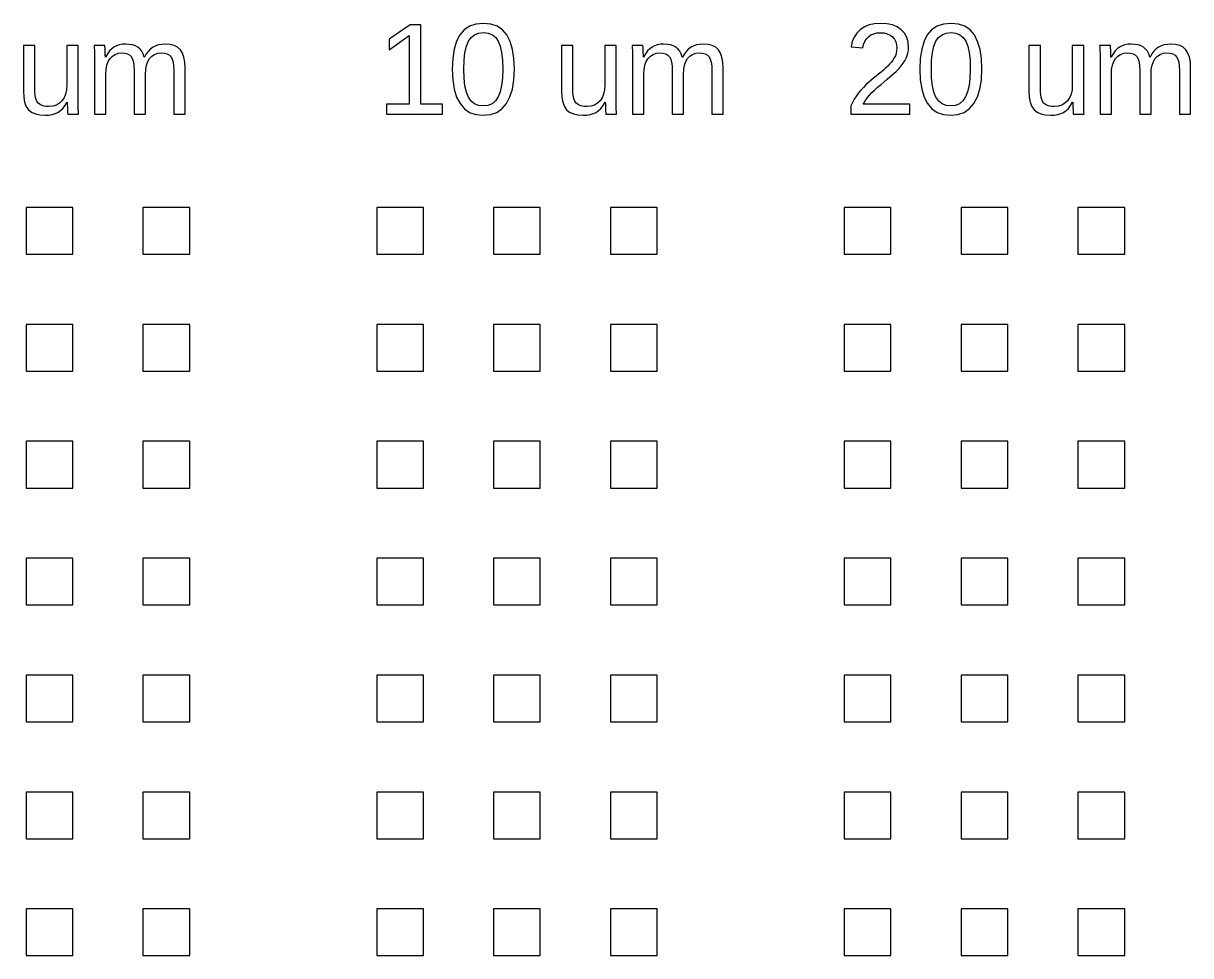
# Model space of a CAD drawing. Header units: metres. Extents: x -21500 to 21500, y -23900 to 23900.
# Drawn here: x 10888 to 15882, y 18100 to 22088 of the extents above; entities that cross this region are included whole.
import ezdxf

# ---------------------------------------------------------------- set-up
doc = ezdxf.new("R2010")
doc.units = ezdxf.units.M

msp = doc.modelspace()

# ---------------------------------------------------------------- linework, layer by layer
for p, q in [((12543.8, 22082.2), (12453.4, 22020.1)), ((12588.8, 22082.2), (12543.8, 22082.2)), ((12588.8, 21741.5), (12588.8, 22082.2)), ((12797.1, 22075.7), (12774, 22060.3)), ((12824.8, 22084.9), (12797.1, 22075.7)), ((12857.2, 22087.9), (12824.8, 22084.9)), ((12888.7, 22084.8), (12857.2, 22087.9)), ((12915.9, 22075.5), (12888.7, 22084.8)), ((12938.6, 22060), (12915.9, 22075.5)), ((14487, 22072.7), (14469, 22060.8)), ((14507.3, 22081.1), (14487, 22072.7)), ((14530.1, 22086.2), (14507.3, 22081.1)), ((14555.2, 22087.9), (14530.1, 22086.2)), ((14582.4, 22086.2), (14555.2, 22087.9)), ((14606.3, 22081.1), (14582.4, 22086.2)), ((14626.8, 22072.6), (14606.3, 22081.1)), ((14644, 22060.7), (14626.8, 22072.6)), ((14797.1, 22075.7), (14774, 22060.3)), ((14824.8, 22084.9), (14797.1, 22075.7)), ((14857.2, 22087.9), (14824.8, 22084.9)), ((14888.7, 22084.8), (14857.2, 22087.9)), ((14915.9, 22075.5), (14888.7, 22084.8)), ((14938.6, 22060), (14915.9, 22075.5)), ((12453.4, 21974), (12539.7, 22035.6)), ((12539.7, 22035.6), (12539.7, 21741.5)), ((12755.6, 22038.8), (12741.5, 22011.2)), ((12774, 22060.3), (12755.6, 22038.8)), ((12792.5, 22011.7), (12803.9, 22027.7)), ((12803.9, 22027.7), (12818.5, 22039.2)), ((12818.5, 22039.2), (12836.2, 22046)), ((12836.2, 22046), (12857.2, 22048.3)), ((12857.2, 22048.3), (12877.6, 22046)), ((12877.6, 22046), (12894.9, 22039)), ((12894.9, 22039), (12909.1, 22027.4)), ((12909.1, 22027.4), (12920.2, 22011.2)), ((12956.9, 22038.3), (12938.6, 22060)), ((12970.9, 22010.5), (12956.9, 22038.3)), ((14442.6, 22029), (14434.6, 22009.6)), ((14454, 22046.1), (14442.6, 22029)), ((14469, 22060.8), (14454, 22046.1)), ((14494.7, 22021.5), (14503.8, 22030.8)), ((14503.8, 22030.8), (14514.6, 22038.2)), ((14514.6, 22038.2), (14526.7, 22043.5)), ((14526.7, 22043.5), (14540.3, 22046.7)), ((14540.3, 22046.7), (14555.2, 22047.8)), ((14555.2, 22047.8), (14570.7, 22046.7)), ((14570.7, 22046.7), (14584.4, 22043.4)), ((14584.4, 22043.4), (14596.3, 22038)), ((14596.3, 22038), (14606.4, 22030.4)), ((14606.4, 22030.4), (14614.5, 22020.9)), ((14657.6, 22045.6), (14644, 22060.7)), ((14667.3, 22027.7), (14657.6, 22045.6)), ((14673.1, 22006.9), (14667.3, 22027.7)), ((14755.6, 22038.8), (14741.5, 22011.2)), ((14774, 22060.3), (14755.6, 22038.8)), ((14792.5, 22011.7), (14803.9, 22027.7)), ((14803.9, 22027.7), (14818.5, 22039.2)), ((14818.5, 22039.2), (14836.2, 22046)), ((14836.2, 22046), (14857.2, 22048.3)), ((14857.2, 22048.3), (14877.6, 22046)), ((14877.6, 22046), (14894.9, 22039)), ((14894.9, 22039), (14909.1, 22027.4)), ((14909.1, 22027.4), (14920.2, 22011.2)), ((14956.9, 22038.3), (14938.6, 22060)), ((14970.9, 22010.5), (14956.9, 22038.3)), ((10937.6, 21993.5), (10888.5, 21993.5)), ((10888.5, 21993.5), (10888.5, 21797.9)), ((10937.6, 21807.4), (10937.6, 21993.5)), ((11122.9, 21993.5), (11074.1, 21993.5)), ((11074.1, 21993.5), (11074.1, 21823.4)), ((11122.9, 21762.7), (11122.9, 21993.5)), ((11237.2, 21993.5), (11191.1, 21993.5)), ((11191.1, 21993.5), (11191.8, 21985.3)), ((11191.8, 21985.3), (11192.3, 21972.2)), ((11192.3, 21972.2), (11192.6, 21954)), ((11237.3, 21992.6), (11237.2, 21993.5)), ((11237.5, 21991), (11237.3, 21992.6)), ((11237.6, 21988.9), (11237.5, 21991)), ((11237.8, 21986.2), (11237.6, 21988.9)), ((11237.9, 21983.1), (11237.8, 21986.2)), ((11238.1, 21979.8), (11237.9, 21983.1)), ((11238.2, 21976.3), (11238.1, 21979.8)), ((11238.4, 21972.5), (11238.2, 21976.3)), ((11238.6, 21967.8), (11238.4, 21972.5)), ((11266.4, 21979.5), (11257.1, 21969.8)), ((11276.3, 21986.7), (11266.4, 21979.5)), ((11287, 21992.1), (11276.3, 21986.7)), ((11298.9, 21995.9), (11287, 21992.1)), ((11311.8, 21998.2), (11298.9, 21995.9)), ((11325.9, 21999), (11311.8, 21998.2)), ((11341.7, 21998.1), (11325.9, 21999)), ((11355.8, 21995.6), (11341.7, 21998.1)), ((11368.1, 21991.5), (11355.8, 21995.6)), ((11378.7, 21985.7), (11368.1, 21991.5)), ((11387.6, 21978), (11378.7, 21985.7)), ((11395.1, 21968.4), (11387.6, 21978)), ((11432.9, 21978.4), (11423.3, 21968.8)), ((11443.2, 21985.9), (11432.9, 21978.4)), ((11454.6, 21991.6), (11443.2, 21985.9)), ((11467.1, 21995.7), (11454.6, 21991.6)), ((11480.7, 21998.1), (11467.1, 21995.7)), ((11495.5, 21999), (11480.7, 21998.1)), ((11516.2, 21997.4), (11495.5, 21999)), ((11533.9, 21992.9), (11516.2, 21997.4)), ((11548.5, 21985.4), (11533.9, 21992.9)), ((11560.2, 21974.8), (11548.5, 21985.4)), ((11569, 21960.8), (11560.2, 21974.8)), ((12453.4, 22020.1), (12453.4, 21974)), ((12731.5, 21977.4), (12725.4, 21937.4)), ((12741.5, 22011.2), (12731.5, 21977.4)), ((12777.7, 21963.3), (12783.9, 21990.4)), ((12783.9, 21990.4), (12792.5, 22011.7)), ((12920.2, 22011.2), (12928.6, 21989.7)), ((12928.6, 21989.7), (12934.6, 21962.6)), ((12981, 21976.7), (12970.9, 22010.5)), ((12987, 21937), (12981, 21976.7)), ((13239.4, 21993.5), (13190.3, 21993.5)), ((13190.3, 21993.5), (13190.3, 21797.9)), ((13239.4, 21807.4), (13239.4, 21993.5)), ((13424.7, 21993.5), (13375.8, 21993.5)), ((13375.8, 21993.5), (13375.8, 21823.4)), ((13424.7, 21762.7), (13424.7, 21993.5)), ((13538.9, 21993.5), (13492.8, 21993.5)), ((13492.8, 21993.5), (13493.5, 21985.3)), ((13493.5, 21985.3), (13494, 21972.2)), ((13494, 21972.2), (13494.4, 21954)), ((13539.1, 21992.6), (13538.9, 21993.5)), ((13539.2, 21991), (13539.1, 21992.6)), ((13539.3, 21988.9), (13539.2, 21991)), ((13539.5, 21986.2), (13539.3, 21988.9)), ((13539.6, 21983.1), (13539.5, 21986.2)), ((13539.8, 21979.8), (13539.6, 21983.1)), ((13540, 21976.3), (13539.8, 21979.8)), ((13540.2, 21972.5), (13540, 21976.3)), ((13540.4, 21967.8), (13540.2, 21972.5)), ((13568.1, 21979.5), (13558.8, 21969.8)), ((13578, 21986.7), (13568.1, 21979.5)), ((13588.7, 21992.1), (13578, 21986.7)), ((13600.6, 21995.9), (13588.7, 21992.1)), ((13613.6, 21998.2), (13600.6, 21995.9)), ((13627.7, 21999), (13613.6, 21998.2)), ((13643.5, 21998.1), (13627.7, 21999)), ((13657.5, 21995.6), (13643.5, 21998.1)), ((13669.8, 21991.5), (13657.5, 21995.6)), ((13680.4, 21985.7), (13669.8, 21991.5)), ((13689.4, 21978), (13680.4, 21985.7)), ((13696.9, 21968.4), (13689.4, 21978)), ((13734.6, 21978.4), (13725, 21968.8)), ((13745, 21985.9), (13734.6, 21978.4)), ((13756.3, 21991.6), (13745, 21985.9)), ((13768.8, 21995.7), (13756.3, 21991.6)), ((13782.4, 21998.1), (13768.8, 21995.7)), ((13797.2, 21999), (13782.4, 21998.1)), ((13817.9, 21997.4), (13797.2, 21999)), ((13835.6, 21992.9), (13817.9, 21997.4)), ((13850.3, 21985.4), (13835.6, 21992.9)), ((13861.9, 21974.8), (13850.3, 21985.4)), ((13870.7, 21960.8), (13861.9, 21974.8)), ((14434.6, 22009.6), (14430.1, 21987.8)), ((14430.1, 21987.8), (14480, 21983.2)), ((14480, 21983.2), (14482.8, 21997.7)), ((14482.8, 21997.7), (14487.7, 22010.4)), ((14487.7, 22010.4), (14494.7, 22021.5)), ((14614.5, 22020.9), (14620.3, 22009.5)), ((14620.3, 22009.5), (14623.7, 21996.4)), ((14623.7, 21996.4), (14624.9, 21981.6)), ((14624.9, 21981.6), (14624.2, 21970.2)), ((14672.5, 21961), (14674.4, 21972.1)), ((14675.1, 21983.2), (14673.1, 22006.9)), ((14674.4, 21972.1), (14675.1, 21983.2)), ((14731.5, 21977.4), (14725.4, 21937.4)), ((14741.5, 22011.2), (14731.5, 21977.4)), ((14777.7, 21963.3), (14783.9, 21990.4)), ((14783.9, 21990.4), (14792.5, 22011.7)), ((14920.2, 22011.2), (14928.6, 21989.7)), ((14928.6, 21989.7), (14934.6, 21962.6)), ((14981, 21976.7), (14970.9, 22010.5)), ((14987, 21937), (14981, 21976.7)), ((15239.4, 21993.5), (15190.3, 21993.5)), ((15190.3, 21993.5), (15190.3, 21797.9)), ((15239.4, 21807.4), (15239.4, 21993.5)), ((15424.7, 21993.5), (15375.8, 21993.5)), ((15375.8, 21993.5), (15375.8, 21823.4)), ((15424.7, 21762.7), (15424.7, 21993.5)), ((15538.9, 21993.5), (15492.8, 21993.5)), ((15492.8, 21993.5), (15493.5, 21985.3)), ((15493.5, 21985.3), (15494, 21972.2)), ((15494, 21972.2), (15494.4, 21954)), ((15539.1, 21992.6), (15538.9, 21993.5)), ((15539.2, 21991), (15539.1, 21992.6)), ((15539.3, 21988.9), (15539.2, 21991)), ((15539.5, 21986.2), (15539.3, 21988.9)), ((15539.6, 21983.1), (15539.5, 21986.2)), ((15539.8, 21979.8), (15539.6, 21983.1)), ((15540, 21976.3), (15539.8, 21979.8)), ((15540.2, 21972.5), (15540, 21976.3)), ((15540.4, 21967.8), (15540.2, 21972.5)), ((15568.1, 21979.5), (15558.8, 21969.8)), ((15578, 21986.7), (15568.1, 21979.5)), ((15588.7, 21992.1), (15578, 21986.7)), ((15600.6, 21995.9), (15588.7, 21992.1)), ((15613.6, 21998.2), (15600.6, 21995.9)), ((15627.7, 21999), (15613.6, 21998.2)), ((15643.5, 21998.1), (15627.7, 21999)), ((15657.5, 21995.6), (15643.5, 21998.1)), ((15669.8, 21991.5), (15657.5, 21995.6)), ((15680.4, 21985.7), (15669.8, 21991.5)), ((15689.4, 21978), (15680.4, 21985.7)), ((15696.9, 21968.4), (15689.4, 21978)), ((15734.6, 21978.4), (15725, 21968.8)), ((15745, 21985.9), (15734.6, 21978.4)), ((15756.3, 21991.6), (15745, 21985.9)), ((15768.8, 21995.7), (15756.3, 21991.6)), ((15782.4, 21998.1), (15768.8, 21995.7)), ((15797.2, 21999), (15782.4, 21998.1)), ((15817.9, 21997.4), (15797.2, 21999)), ((15835.6, 21992.9), (15817.9, 21997.4)), ((15850.3, 21985.4), (15835.6, 21992.9)), ((15861.9, 21974.8), (15850.3, 21985.4)), ((15870.7, 21960.8), (15861.9, 21974.8)), ((11192.6, 21954), (11192.7, 21930.9)), ((11192.7, 21930.9), (11192.7, 21700)), ((11238.9, 21961.3), (11238.6, 21967.8)), ((11239.1, 21953.2), (11238.9, 21961.3)), ((11239.4, 21943.3), (11239.1, 21953.2)), ((11240.2, 21943.3), (11239.4, 21943.3)), ((11248.3, 21957.8), (11240.2, 21943.3)), ((11245.8, 21908.6), (11251.5, 21924.2)), ((11257.1, 21969.8), (11248.3, 21957.8)), ((11251.5, 21924.2), (11259.5, 21937.4)), ((11259.5, 21937.4), (11269.4, 21947.8)), ((11269.4, 21947.8), (11280.9, 21955.3)), ((11280.9, 21955.3), (11294, 21959.8)), ((11294, 21959.8), (11308.8, 21961.2)), ((11308.8, 21961.2), (11322.9, 21960.2)), ((11322.9, 21960.2), (11334.5, 21957.2)), ((11334.5, 21957.2), (11343.9, 21952.1)), ((11343.9, 21952.1), (11350.9, 21945)), ((11350.9, 21945), (11356, 21935.2)), ((11356, 21935.2), (11359.6, 21922.1)), ((11359.6, 21922.1), (11361.8, 21905.7)), ((11401.1, 21956.9), (11395.1, 21968.4)), ((11405.7, 21943.3), (11401.1, 21956.9)), ((11406.5, 21943.3), (11405.7, 21943.3)), ((11414.5, 21957.1), (11406.5, 21943.3)), ((11423.3, 21968.8), (11414.5, 21957.1)), ((11415.3, 21908.8), (11420.8, 21924.4)), ((11420.8, 21924.4), (11428.6, 21937.5)), ((11428.6, 21937.5), (11438.4, 21947.9)), ((11438.4, 21947.9), (11449.9, 21955.3)), ((11449.9, 21955.3), (11463.3, 21959.8)), ((11463.3, 21959.8), (11478.4, 21961.2)), ((11478.4, 21961.2), (11492.4, 21960.2)), ((11492.4, 21960.2), (11504.1, 21957.2)), ((11504.1, 21957.2), (11513.4, 21952.1)), ((11513.4, 21952.1), (11520.4, 21945)), ((11520.4, 21945), (11525.5, 21935.2)), ((11525.5, 21935.2), (11529.2, 21922.1)), ((11529.2, 21922.1), (11531.4, 21905.7)), ((11575.3, 21942.9), (11569, 21960.8)), ((11579.1, 21921.2), (11575.3, 21942.9)), ((12725.4, 21937.4), (12723.4, 21891.3)), ((12772.8, 21891.3), (12774, 21930.2)), ((12774, 21930.2), (12777.7, 21963.3)), ((12934.6, 21962.6), (12938.2, 21929.8)), ((12938.2, 21929.8), (12939.4, 21891.3)), ((12989, 21891.3), (12987, 21937)), ((13494.4, 21954), (13494.5, 21930.9)), ((13494.5, 21930.9), (13494.5, 21700)), ((13540.6, 21961.3), (13540.4, 21967.8)), ((13540.9, 21953.2), (13540.6, 21961.3)), ((13541.1, 21943.3), (13540.9, 21953.2)), ((13541.9, 21943.3), (13541.1, 21943.3)), ((13550.1, 21957.8), (13541.9, 21943.3)), ((13547.6, 21908.6), (13553.2, 21924.2)), ((13558.8, 21969.8), (13550.1, 21957.8)), ((13553.2, 21924.2), (13561.2, 21937.4)), ((13561.2, 21937.4), (13571.1, 21947.8)), ((13571.1, 21947.8), (13582.6, 21955.3)), ((13582.6, 21955.3), (13595.8, 21959.8)), ((13595.8, 21959.8), (13610.6, 21961.2)), ((13610.6, 21961.2), (13624.6, 21960.2)), ((13624.6, 21960.2), (13636.3, 21957.2)), ((13636.3, 21957.2), (13645.6, 21952.1)), ((13645.6, 21952.1), (13652.6, 21945)), ((13652.6, 21945), (13657.7, 21935.2)), ((13657.7, 21935.2), (13661.4, 21922.1)), ((13661.4, 21922.1), (13663.5, 21905.7)), ((13702.9, 21956.9), (13696.9, 21968.4)), ((13707.4, 21943.3), (13702.9, 21956.9)), ((13708.2, 21943.3), (13707.4, 21943.3)), ((13716.2, 21957.1), (13708.2, 21943.3)), ((13725, 21968.8), (13716.2, 21957.1)), ((13717, 21908.8), (13722.6, 21924.4)), ((13722.6, 21924.4), (13730.3, 21937.5)), ((13730.3, 21937.5), (13740.1, 21947.9)), ((13740.1, 21947.9), (13751.7, 21955.3)), ((13751.7, 21955.3), (13765, 21959.8)), ((13765, 21959.8), (13780.1, 21961.2)), ((13780.1, 21961.2), (13794.1, 21960.2)), ((13794.1, 21960.2), (13805.8, 21957.2)), ((13805.8, 21957.2), (13815.2, 21952.1)), ((13815.2, 21952.1), (13822.2, 21945)), ((13822.2, 21945), (13827.3, 21935.2)), ((13827.3, 21935.2), (13830.9, 21922.1)), ((13830.9, 21922.1), (13833.1, 21905.7)), ((13877.1, 21942.9), (13870.7, 21960.8)), ((13880.9, 21921.2), (13877.1, 21942.9)), ((14608.4, 21930.7), (14601.8, 21921.8)), ((14614.2, 21939.8), (14608.4, 21930.7)), ((14618.9, 21949.3), (14614.2, 21939.8)), ((14622.2, 21959.5), (14618.9, 21949.3)), ((14624.2, 21970.2), (14622.2, 21959.5)), ((14652.3, 21917), (14659.2, 21928)), ((14659.2, 21928), (14664.9, 21939)), ((14664.9, 21939), (14669.4, 21950)), ((14669.4, 21950), (14672.5, 21961)), ((14725.4, 21937.4), (14723.4, 21891.3)), ((14772.8, 21891.3), (14774, 21930.2)), ((14774, 21930.2), (14777.7, 21963.3)), ((14934.6, 21962.6), (14938.2, 21929.8)), ((14938.2, 21929.8), (14939.4, 21891.3)), ((14989, 21891.3), (14987, 21937)), ((15494.4, 21954), (15494.5, 21930.9)), ((15494.5, 21930.9), (15494.5, 21700)), ((15540.6, 21961.3), (15540.4, 21967.8)), ((15540.9, 21953.2), (15540.6, 21961.3)), ((15541.1, 21943.3), (15540.9, 21953.2)), ((15541.9, 21943.3), (15541.1, 21943.3)), ((15550.1, 21957.8), (15541.9, 21943.3)), ((15547.6, 21908.6), (15553.2, 21924.2)), ((15558.8, 21969.8), (15550.1, 21957.8)), ((15553.2, 21924.2), (15561.2, 21937.4)), ((15561.2, 21937.4), (15571.1, 21947.8)), ((15571.1, 21947.8), (15582.6, 21955.3)), ((15582.6, 21955.3), (15595.8, 21959.8)), ((15595.8, 21959.8), (15610.6, 21961.2)), ((15610.6, 21961.2), (15624.6, 21960.2)), ((15624.6, 21960.2), (15636.3, 21957.2)), ((15636.3, 21957.2), (15645.6, 21952.1)), ((15645.6, 21952.1), (15652.6, 21945)), ((15652.6, 21945), (15657.7, 21935.2)), ((15657.7, 21935.2), (15661.4, 21922.1)), ((15661.4, 21922.1), (15663.5, 21905.7)), ((15702.9, 21956.9), (15696.9, 21968.4)), ((15707.4, 21943.3), (15702.9, 21956.9)), ((15708.2, 21943.3), (15707.4, 21943.3)), ((15716.2, 21957.1), (15708.2, 21943.3)), ((15725, 21968.8), (15716.2, 21957.1)), ((15717, 21908.8), (15722.6, 21924.4)), ((15722.6, 21924.4), (15730.3, 21937.5)), ((15730.3, 21937.5), (15740.1, 21947.9)), ((15740.1, 21947.9), (15751.7, 21955.3)), ((15751.7, 21955.3), (15765, 21959.8)), ((15765, 21959.8), (15780.1, 21961.2)), ((15780.1, 21961.2), (15794.1, 21960.2)), ((15794.1, 21960.2), (15805.8, 21957.2)), ((15805.8, 21957.2), (15815.2, 21952.1)), ((15815.2, 21952.1), (15822.2, 21945)), ((15822.2, 21945), (15827.3, 21935.2)), ((15827.3, 21935.2), (15830.9, 21922.1)), ((15830.9, 21922.1), (15833.1, 21905.7)), ((15877.1, 21942.9), (15870.7, 21960.8)), ((15880.9, 21921.2), (15877.1, 21942.9)), ((11241.3, 21870.1), (11242.4, 21890.6)), ((11242.4, 21890.6), (11245.8, 21908.6)), ((11361.8, 21905.7), (11362.5, 21886.1)), ((11362.5, 21886.1), (11362.5, 21700)), ((11410.8, 21870.1), (11411.9, 21890.7)), ((11411.9, 21890.7), (11415.3, 21908.8)), ((11531.4, 21905.7), (11532.1, 21886.1)), ((11532.1, 21886.1), (11532.1, 21700)), ((11580.4, 21895.6), (11579.1, 21921.2)), ((11580.4, 21700), (11580.4, 21895.6)), ((12723.4, 21891.3), (12725.5, 21846)), ((12774.1, 21853.3), (12772.8, 21891.3)), ((12939.4, 21891.3), (12938.1, 21854)), ((12986.9, 21846.2), (12989, 21891.3)), ((13543, 21870.1), (13544.1, 21890.6)), ((13544.1, 21890.6), (13547.6, 21908.6)), ((13663.5, 21905.7), (13664.3, 21886.1)), ((13664.3, 21886.1), (13664.3, 21700)), ((13712.6, 21870.1), (13713.7, 21890.7)), ((13713.7, 21890.7), (13717, 21908.8)), ((13833.1, 21905.7), (13833.8, 21886.1)), ((13833.8, 21886.1), (13833.8, 21700)), ((13882.1, 21895.6), (13880.9, 21921.2)), ((13882.1, 21700), (13882.1, 21895.6)), ((14557.7, 21879.3), (14547.2, 21870.9)), ((14567.7, 21887.7), (14557.7, 21879.3)), ((14577.2, 21896.1), (14567.7, 21887.7)), ((14586.1, 21904.5), (14577.2, 21896.1)), ((14594.4, 21913.1), (14586.1, 21904.5)), ((14601.8, 21921.8), (14594.4, 21913.1)), ((14605.4, 21867), (14622.3, 21882.6)), ((14622.3, 21882.6), (14634.7, 21895.1)), ((14634.7, 21895.1), (14644.1, 21906)), ((14644.1, 21906), (14652.3, 21917)), ((14723.4, 21891.3), (14725.5, 21846)), ((14774.1, 21853.3), (14772.8, 21891.3)), ((14939.4, 21891.3), (14938.1, 21854)), ((14986.9, 21846.2), (14989, 21891.3)), ((15543, 21870.1), (15544.1, 21890.6)), ((15544.1, 21890.6), (15547.6, 21908.6)), ((15663.5, 21905.7), (15664.3, 21886.1)), ((15664.3, 21886.1), (15664.3, 21700)), ((15712.6, 21870.1), (15713.7, 21890.7)), ((15713.7, 21890.7), (15717, 21908.8)), ((15833.1, 21905.7), (15833.8, 21886.1)), ((15833.8, 21886.1), (15833.8, 21700)), ((15882.1, 21895.6), (15880.9, 21921.2)), ((15882.1, 21700), (15882.1, 21895.6)), ((11074.1, 21823.4), (11072.8, 21803.2)), ((11241.3, 21700), (11241.3, 21870.1)), ((11410.8, 21700), (11410.8, 21870.1)), ((12725.5, 21846), (12731.7, 21806.5)), ((12777.8, 21820.8), (12774.1, 21853.3)), ((12938.1, 21854), (12934.4, 21821.8)), ((12980.6, 21806.8), (12986.9, 21846.2)), ((13375.8, 21823.4), (13374.6, 21803.2)), ((13543, 21700), (13543, 21870.1)), ((13712.6, 21700), (13712.6, 21870.1)), ((14492.8, 21824.3), (14482.2, 21813.6)), ((14503.6, 21834.4), (14492.8, 21824.3)), ((14514.6, 21844.1), (14503.6, 21834.4)), ((14525.5, 21853.4), (14514.6, 21844.1)), ((14536.4, 21862.3), (14525.5, 21853.4)), ((14547.2, 21870.9), (14536.4, 21862.3)), ((14543.1, 21814.5), (14557.9, 21827)), ((14557.9, 21827), (14583.9, 21848.5)), ((14583.9, 21848.5), (14605.4, 21867)), ((14725.5, 21846), (14731.7, 21806.5)), ((14777.8, 21820.8), (14774.1, 21853.3)), ((14938.1, 21854), (14934.4, 21821.8)), ((14980.6, 21806.8), (14986.9, 21846.2)), ((15375.8, 21823.4), (15374.6, 21803.2)), ((15543, 21700), (15543, 21870.1)), ((15712.6, 21700), (15712.6, 21870.1)), ((10888.5, 21797.9), (10889.9, 21772.2)), ((10889.9, 21772.2), (10894.1, 21750.4)), ((10938, 21793.7), (10937.6, 21807.4)), ((10939.1, 21781.7), (10938, 21793.7)), ((10940.9, 21771.2), (10939.1, 21781.7)), ((11069, 21785.3), (11062.7, 21769.7)), ((11072.8, 21803.2), (11069, 21785.3)), ((12731.7, 21806.5), (12742.1, 21772.7)), ((12742.1, 21772.7), (12756.5, 21744.8)), ((12784, 21793.7), (12777.8, 21820.8)), ((12792.7, 21772.2), (12784, 21793.7)), ((12804.2, 21755.7), (12792.7, 21772.2)), ((12919.3, 21773), (12907.8, 21756.1)), ((12928.1, 21794.8), (12919.3, 21773)), ((12934.4, 21821.8), (12928.1, 21794.8)), ((12955.2, 21745), (12970, 21773.1)), ((12970, 21773.1), (12980.6, 21806.8)), ((13190.3, 21797.9), (13191.7, 21772.2)), ((13191.7, 21772.2), (13195.9, 21750.4)), ((13239.7, 21793.7), (13239.4, 21807.4)), ((13240.8, 21781.7), (13239.7, 21793.7)), ((13242.6, 21771.2), (13240.8, 21781.7)), ((13370.7, 21785.3), (13364.4, 21769.7)), ((13374.6, 21803.2), (13370.7, 21785.3)), ((14452.1, 21777.9), (14443.3, 21764.3)), ((14461.7, 21790.5), (14452.1, 21777.9)), ((14471.8, 21802.3), (14461.7, 21790.5)), ((14482.2, 21813.6), (14471.8, 21802.3)), ((14499.7, 21770.8), (14508.2, 21781)), ((14508.2, 21781), (14518.3, 21791.5)), ((14518.3, 21791.5), (14529.9, 21802.7)), ((14529.9, 21802.7), (14543.1, 21814.5)), ((14731.7, 21806.5), (14742.1, 21772.7)), ((14742.1, 21772.7), (14756.5, 21744.8)), ((14784, 21793.7), (14777.8, 21820.8)), ((14792.7, 21772.2), (14784, 21793.7)), ((14804.2, 21755.7), (14792.7, 21772.2)), ((14919.3, 21773), (14907.8, 21756.1)), ((14928.1, 21794.8), (14919.3, 21773)), ((14934.4, 21821.8), (14928.1, 21794.8)), ((14955.2, 21745), (14970, 21773.1)), ((14970, 21773.1), (14980.6, 21806.8)), ((15190.3, 21797.9), (15191.7, 21772.2)), ((15191.7, 21772.2), (15195.9, 21750.4)), ((15239.7, 21793.7), (15239.4, 21807.4)), ((15240.8, 21781.7), (15239.7, 21793.7)), ((15242.6, 21771.2), (15240.8, 21781.7)), ((15370.7, 21785.3), (15364.4, 21769.7)), ((15374.6, 21803.2), (15370.7, 21785.3)), ((10894.1, 21750.4), (10901.1, 21732.5)), ((10901.1, 21732.5), (10910.9, 21718.6)), ((10943.3, 21762.4), (10940.9, 21771.2)), ((10946.6, 21755), (10943.3, 21762.4)), ((10950.7, 21748.6), (10946.6, 21755)), ((10955.7, 21743.4), (10950.7, 21748.6)), ((10961.5, 21739.3), (10955.7, 21743.4)), ((10968.5, 21736.2), (10961.5, 21739.3)), ((10976.9, 21734), (10968.5, 21736.2)), ((10986.8, 21732.7), (10976.9, 21734)), ((10998.1, 21732.3), (10986.8, 21732.7)), ((11014.8, 21733.8), (10998.1, 21732.3)), ((11029.7, 21738.3), (11014.8, 21733.8)), ((11042.7, 21745.9), (11029.7, 21738.3)), ((11053.8, 21756.4), (11042.7, 21745.9)), ((11047.3, 21714.6), (11057.3, 21724.2)), ((11062.7, 21769.7), (11053.8, 21756.4)), ((11057.3, 21724.2), (11066.7, 21736.1)), ((11066.7, 21736.1), (11075.5, 21750.2)), ((11075.5, 21750.2), (11076.3, 21750.2)), ((11076.3, 21750.2), (11076.5, 21740.3)), ((11076.5, 21740.3), (11076.8, 21732.2)), ((11076.8, 21732.2), (11077, 21725.7)), ((11077, 21725.7), (11077.2, 21721)), ((11123, 21739.5), (11122.9, 21762.7)), ((11123.3, 21721.4), (11123, 21739.5)), ((12539.7, 21741.5), (12442.3, 21741.5)), ((12442.3, 21741.5), (12442.3, 21700)), ((12681.9, 21741.5), (12588.8, 21741.5)), ((12681.9, 21700), (12681.9, 21741.5)), ((12756.5, 21744.8), (12775.1, 21722.8)), ((12775.1, 21722.8), (12797.8, 21707.1)), ((12818.6, 21743.9), (12804.2, 21755.7)), ((12835.9, 21736.8), (12818.6, 21743.9)), ((12856.1, 21734.5), (12835.9, 21736.8)), ((12876.2, 21736.9), (12856.1, 21734.5)), ((12893.5, 21744.1), (12876.2, 21736.9)), ((12907.8, 21756.1), (12893.5, 21744.1)), ((12913.4, 21707.2), (12936.3, 21723)), ((12936.3, 21723), (12955.2, 21745)), ((13195.9, 21750.4), (13202.9, 21732.5)), ((13202.9, 21732.5), (13212.7, 21718.6)), ((13245.1, 21762.4), (13242.6, 21771.2)), ((13248.3, 21755), (13245.1, 21762.4)), ((13252.5, 21748.6), (13248.3, 21755)), ((13257.4, 21743.4), (13252.5, 21748.6)), ((13263.3, 21739.3), (13257.4, 21743.4)), ((13270.2, 21736.2), (13263.3, 21739.3)), ((13278.6, 21734), (13270.2, 21736.2)), ((13288.5, 21732.7), (13278.6, 21734)), ((13299.9, 21732.3), (13288.5, 21732.7)), ((13316.6, 21733.8), (13299.9, 21732.3)), ((13331.4, 21738.3), (13316.6, 21733.8)), ((13344.4, 21745.9), (13331.4, 21738.3)), ((13355.5, 21756.4), (13344.4, 21745.9)), ((13349, 21714.6), (13359, 21724.2)), ((13364.4, 21769.7), (13355.5, 21756.4)), ((13359, 21724.2), (13368.5, 21736.1)), ((13368.5, 21736.1), (13377.2, 21750.2)), ((13377.2, 21750.2), (13378, 21750.2)), ((13378, 21750.2), (13378.3, 21740.3)), ((13378.3, 21740.3), (13378.5, 21732.2)), ((13378.5, 21732.2), (13378.7, 21725.7)), ((13378.7, 21725.7), (13379, 21721)), ((13424.8, 21739.5), (13424.7, 21762.7)), ((13425.1, 21721.4), (13424.8, 21739.5)), ((14435.2, 21749.9), (14427.9, 21734.5)), ((14427.9, 21734.5), (14427.9, 21700)), ((14443.3, 21764.3), (14435.2, 21749.9)), ((14481.7, 21741.5), (14486.4, 21751.1)), ((14681, 21741.5), (14481.7, 21741.5)), ((14486.4, 21751.1), (14492.4, 21760.9)), ((14492.4, 21760.9), (14499.7, 21770.8)), ((14681, 21700), (14681, 21741.5)), ((14756.5, 21744.8), (14775.1, 21722.8)), ((14775.1, 21722.8), (14797.8, 21707.1)), ((14818.6, 21743.9), (14804.2, 21755.7)), ((14835.9, 21736.8), (14818.6, 21743.9)), ((14856.1, 21734.5), (14835.9, 21736.8)), ((14876.2, 21736.9), (14856.1, 21734.5)), ((14893.5, 21744.1), (14876.2, 21736.9)), ((14907.8, 21756.1), (14893.5, 21744.1)), ((14913.4, 21707.2), (14936.3, 21723)), ((14936.3, 21723), (14955.2, 21745)), ((15195.9, 21750.4), (15202.9, 21732.5)), ((15202.9, 21732.5), (15212.7, 21718.6)), ((15245.1, 21762.4), (15242.6, 21771.2)), ((15248.3, 21755), (15245.1, 21762.4)), ((15252.5, 21748.6), (15248.3, 21755)), ((15257.4, 21743.4), (15252.5, 21748.6)), ((15263.3, 21739.3), (15257.4, 21743.4)), ((15270.2, 21736.2), (15263.3, 21739.3)), ((15278.6, 21734), (15270.2, 21736.2)), ((15288.5, 21732.7), (15278.6, 21734)), ((15299.9, 21732.3), (15288.5, 21732.7)), ((15316.6, 21733.8), (15299.9, 21732.3)), ((15331.4, 21738.3), (15316.6, 21733.8)), ((15344.4, 21745.9), (15331.4, 21738.3)), ((15355.5, 21756.4), (15344.4, 21745.9)), ((15349, 21714.6), (15359, 21724.2)), ((15364.4, 21769.7), (15355.5, 21756.4)), ((15359, 21724.2), (15368.5, 21736.1)), ((15368.5, 21736.1), (15377.2, 21750.2)), ((15377.2, 21750.2), (15378, 21750.2)), ((15378, 21750.2), (15378.3, 21740.3)), ((15378.3, 21740.3), (15378.5, 21732.2)), ((15378.5, 21732.2), (15378.7, 21725.7)), ((15378.7, 21725.7), (15379, 21721)), ((15424.8, 21739.5), (15424.7, 21762.7)), ((15425.1, 21721.4), (15424.8, 21739.5)), ((10910.9, 21718.6), (10923.7, 21708.1)), ((10923.7, 21708.1), (10939.8, 21700.6)), ((10939.8, 21700.6), (10959.1, 21696.1)), ((10959.1, 21696.1), (10981.6, 21694.6)), ((10981.6, 21694.6), (10997.3, 21695.4)), ((10997.3, 21695.4), (11011.7, 21697.7)), ((11011.7, 21697.7), (11024.8, 21701.7)), ((11024.8, 21701.7), (11036.5, 21707.2)), ((11036.5, 21707.2), (11047.3, 21714.6)), ((11077.2, 21721), (11077.4, 21717.3)), ((11077.4, 21717.3), (11077.6, 21713.7)), ((11077.6, 21713.7), (11077.8, 21710.4)), ((11077.8, 21710.4), (11077.9, 21707.3)), ((11077.9, 21707.3), (11078, 21704.6)), ((11078, 21704.6), (11078.2, 21702.5)), ((11078.2, 21702.5), (11078.3, 21701)), ((11078.3, 21701), (11078.4, 21700)), ((11078.4, 21700), (11124.6, 21700)), ((11123.8, 21708.2), (11123.3, 21721.4)), ((11124.6, 21700), (11123.8, 21708.2)), ((11192.7, 21700), (11241.3, 21700)), ((11362.5, 21700), (11410.8, 21700)), ((11532.1, 21700), (11580.4, 21700)), ((12442.3, 21700), (12681.9, 21700)), ((12797.8, 21707.1), (12824.6, 21697.7)), ((12824.6, 21697.7), (12855.5, 21694.6)), ((12855.5, 21694.6), (12886.5, 21697.7)), ((12886.5, 21697.7), (12913.4, 21707.2)), ((13212.7, 21718.6), (13225.5, 21708.1)), ((13225.5, 21708.1), (13241.5, 21700.6)), ((13241.5, 21700.6), (13260.8, 21696.1)), ((13260.8, 21696.1), (13283.3, 21694.6)), ((13283.3, 21694.6), (13299.1, 21695.4)), ((13299.1, 21695.4), (13313.5, 21697.7)), ((13313.5, 21697.7), (13326.5, 21701.7)), ((13326.5, 21701.7), (13338.3, 21707.2)), ((13338.3, 21707.2), (13349, 21714.6)), ((13379, 21721), (13379.1, 21717.3)), ((13379.1, 21717.3), (13379.3, 21713.7)), ((13379.3, 21713.7), (13379.5, 21710.4)), ((13379.5, 21710.4), (13379.6, 21707.3)), ((13379.6, 21707.3), (13379.8, 21704.6)), ((13379.8, 21704.6), (13379.9, 21702.5)), ((13379.9, 21702.5), (13380, 21701)), ((13380, 21701), (13380.2, 21700)), ((13380.2, 21700), (13426.3, 21700)), ((13425.6, 21708.2), (13425.1, 21721.4)), ((13426.3, 21700), (13425.6, 21708.2)), ((13494.5, 21700), (13543, 21700)), ((13664.3, 21700), (13712.6, 21700)), ((13833.8, 21700), (13882.1, 21700)), ((14427.9, 21700), (14681, 21700)), ((14797.8, 21707.1), (14824.6, 21697.7)), ((14824.6, 21697.7), (14855.5, 21694.6)), ((14855.5, 21694.6), (14886.5, 21697.7)), ((14886.5, 21697.7), (14913.4, 21707.2)), ((15212.7, 21718.6), (15225.5, 21708.1)), ((15225.5, 21708.1), (15241.5, 21700.6)), ((15241.5, 21700.6), (15260.8, 21696.1)), ((15260.8, 21696.1), (15283.3, 21694.6)), ((15283.3, 21694.6), (15299.1, 21695.4)), ((15299.1, 21695.4), (15313.5, 21697.7)), ((15313.5, 21697.7), (15326.5, 21701.7)), ((15326.5, 21701.7), (15338.3, 21707.2)), ((15338.3, 21707.2), (15349, 21714.6)), ((15379, 21721), (15379.1, 21717.3)), ((15379.1, 21717.3), (15379.3, 21713.7)), ((15379.3, 21713.7), (15379.5, 21710.4)), ((15379.5, 21710.4), (15379.6, 21707.3)), ((15379.6, 21707.3), (15379.8, 21704.6)), ((15379.8, 21704.6), (15379.9, 21702.5)), ((15379.9, 21702.5), (15380, 21701)), ((15380, 21701), (15380.2, 21700)), ((15380.2, 21700), (15426.3, 21700)), ((15425.6, 21708.2), (15425.1, 21721.4)), ((15426.3, 21700), (15425.6, 21708.2)), ((15494.5, 21700), (15543, 21700)), ((15664.3, 21700), (15712.6, 21700)), ((15833.8, 21700), (15882.1, 21700)), ((11100, 21300), (10900, 21300)), ((10900, 21300), (10900, 21100)), ((11100, 21100), (11100, 21300)), ((11600, 21300), (11400, 21300)), ((11400, 21300), (11400, 21100)), ((11600, 21100), (11600, 21300)), ((12600, 21300), (12400, 21300)), ((12400, 21300), (12400, 21100)), ((12600, 21100), (12600, 21300)), ((13100, 21300), (12900, 21300)), ((12900, 21300), (12900, 21100)), ((13100, 21100), (13100, 21300)), ((13600, 21300), (13400, 21300)), ((13400, 21300), (13400, 21100)), ((13600, 21100), (13600, 21300)), ((14600, 21300), (14400, 21300)), ((14400, 21300), (14400, 21100)), ((14600, 21100), (14600, 21300)), ((15100, 21300), (14900, 21300)), ((14900, 21300), (14900, 21100)), ((15100, 21100), (15100, 21300)), ((15600, 21300), (15400, 21300)), ((15400, 21300), (15400, 21100)), ((15600, 21100), (15600, 21300)), ((10900, 21100), (11100, 21100)), ((11400, 21100), (11600, 21100)), ((12400, 21100), (12600, 21100)), ((12900, 21100), (13100, 21100)), ((13400, 21100), (13600, 21100)), ((14400, 21100), (14600, 21100)), ((14900, 21100), (15100, 21100)), ((15400, 21100), (15600, 21100)), ((11100, 20800), (10900, 20800)), ((10900, 20800), (10900, 20600)), ((11100, 20600), (11100, 20800)), ((11600, 20800), (11400, 20800)), ((11400, 20800), (11400, 20600)), ((11600, 20600), (11600, 20800)), ((12600, 20800), (12400, 20800)), ((12400, 20800), (12400, 20600)), ((12600, 20600), (12600, 20800)), ((13100, 20800), (12900, 20800)), ((12900, 20800), (12900, 20600)), ((13100, 20600), (13100, 20800)), ((13600, 20800), (13400, 20800)), ((13400, 20800), (13400, 20600)), ((13600, 20600), (13600, 20800)), ((14600, 20800), (14400, 20800)), ((14400, 20800), (14400, 20600)), ((14600, 20600), (14600, 20800)), ((15100, 20800), (14900, 20800)), ((14900, 20800), (14900, 20600)), ((15100, 20600), (15100, 20800)), ((15600, 20800), (15400, 20800)), ((15400, 20800), (15400, 20600)), ((15600, 20600), (15600, 20800)), ((10900, 20600), (11100, 20600)), ((11400, 20600), (11600, 20600)), ((12400, 20600), (12600, 20600)), ((12900, 20600), (13100, 20600)), ((13400, 20600), (13600, 20600)), ((14400, 20600), (14600, 20600)), ((14900, 20600), (15100, 20600)), ((15400, 20600), (15600, 20600)), ((11100, 20300), (10900, 20300)), ((10900, 20300), (10900, 20100)), ((11100, 20100), (11100, 20300)), ((11600, 20300), (11400, 20300)), ((11400, 20300), (11400, 20100)), ((11600, 20100), (11600, 20300)), ((12600, 20300), (12400, 20300)), ((12400, 20300), (12400, 20100)), ((12600, 20100), (12600, 20300)), ((13100, 20300), (12900, 20300)), ((12900, 20300), (12900, 20100)), ((13100, 20100), (13100, 20300)), ((13600, 20300), (13400, 20300)), ((13400, 20300), (13400, 20100)), ((13600, 20100), (13600, 20300)), ((14600, 20300), (14400, 20300)), ((14400, 20300), (14400, 20100)), ((14600, 20100), (14600, 20300)), ((15100, 20300), (14900, 20300)), ((14900, 20300), (14900, 20100)), ((15100, 20100), (15100, 20300)), ((15600, 20300), (15400, 20300)), ((15400, 20300), (15400, 20100)), ((15600, 20100), (15600, 20300)), ((10900, 20100), (11100, 20100)), ((11400, 20100), (11600, 20100)), ((12400, 20100), (12600, 20100)), ((12900, 20100), (13100, 20100)), ((13400, 20100), (13600, 20100)), ((14400, 20100), (14600, 20100)), ((14900, 20100), (15100, 20100)), ((15400, 20100), (15600, 20100)), ((11100, 19800), (10900, 19800)), ((10900, 19800), (10900, 19600)), ((11100, 19600), (11100, 19800)), ((11600, 19800), (11400, 19800)), ((11400, 19800), (11400, 19600)), ((11600, 19600), (11600, 19800)), ((12600, 19800), (12400, 19800)), ((12400, 19800), (12400, 19600)), ((12600, 19600), (12600, 19800)), ((13100, 19800), (12900, 19800)), ((12900, 19800), (12900, 19600)), ((13100, 19600), (13100, 19800)), ((13600, 19800), (13400, 19800)), ((13400, 19800), (13400, 19600)), ((13600, 19600), (13600, 19800)), ((14600, 19800), (14400, 19800)), ((14400, 19800), (14400, 19600)), ((14600, 19600), (14600, 19800)), ((15100, 19800), (14900, 19800)), ((14900, 19800), (14900, 19600)), ((15100, 19600), (15100, 19800)), ((15600, 19800), (15400, 19800)), ((15400, 19800), (15400, 19600)), ((15600, 19600), (15600, 19800)), ((10900, 19600), (11100, 19600)), ((11400, 19600), (11600, 19600)), ((12400, 19600), (12600, 19600)), ((12900, 19600), (13100, 19600)), ((13400, 19600), (13600, 19600)), ((14400, 19600), (14600, 19600)), ((14900, 19600), (15100, 19600)), ((15400, 19600), (15600, 19600)), ((11100, 19300), (10900, 19300)), ((10900, 19300), (10900, 19100)), ((11100, 19100), (11100, 19300)), ((11600, 19300), (11400, 19300)), ((11400, 19300), (11400, 19100)), ((11600, 19100), (11600, 19300)), ((12600, 19300), (12400, 19300)), ((12400, 19300), (12400, 19100)), ((12600, 19100), (12600, 19300)), ((13100, 19300), (12900, 19300)), ((12900, 19300), (12900, 19100)), ((13100, 19100), (13100, 19300)), ((13600, 19300), (13400, 19300)), ((13400, 19300), (13400, 19100)), ((13600, 19100), (13600, 19300)), ((14600, 19300), (14400, 19300)), ((14400, 19300), (14400, 19100)), ((14600, 19100), (14600, 19300)), ((15100, 19300), (14900, 19300)), ((14900, 19300), (14900, 19100)), ((15100, 19100), (15100, 19300)), ((15600, 19300), (15400, 19300)), ((15400, 19300), (15400, 19100)), ((15600, 19100), (15600, 19300)), ((10900, 19100), (11100, 19100)), ((11400, 19100), (11600, 19100)), ((12400, 19100), (12600, 19100)), ((12900, 19100), (13100, 19100)), ((13400, 19100), (13600, 19100)), ((14400, 19100), (14600, 19100)), ((14900, 19100), (15100, 19100)), ((15400, 19100), (15600, 19100)), ((11100, 18800), (10900, 18800)), ((10900, 18800), (10900, 18600)), ((11100, 18600), (11100, 18800)), ((11600, 18800), (11400, 18800)), ((11400, 18800), (11400, 18600)), ((11600, 18600), (11600, 18800)), ((12600, 18800), (12400, 18800)), ((12400, 18800), (12400, 18600)), ((12600, 18600), (12600, 18800)), ((13100, 18800), (12900, 18800)), ((12900, 18800), (12900, 18600)), ((13100, 18600), (13100, 18800)), ((13600, 18800), (13400, 18800)), ((13400, 18800), (13400, 18600)), ((13600, 18600), (13600, 18800)), ((14600, 18800), (14400, 18800)), ((14400, 18800), (14400, 18600)), ((14600, 18600), (14600, 18800)), ((15100, 18800), (14900, 18800)), ((14900, 18800), (14900, 18600)), ((15100, 18600), (15100, 18800)), ((15600, 18800), (15400, 18800)), ((15400, 18800), (15400, 18600)), ((15600, 18600), (15600, 18800)), ((10900, 18600), (11100, 18600)), ((11400, 18600), (11600, 18600)), ((12400, 18600), (12600, 18600)), ((12900, 18600), (13100, 18600)), ((13400, 18600), (13600, 18600)), ((14400, 18600), (14600, 18600)), ((14900, 18600), (15100, 18600)), ((15400, 18600), (15600, 18600)), ((11100, 18300), (10900, 18300)), ((10900, 18300), (10900, 18100)), ((11100, 18100), (11100, 18300)), ((11600, 18300), (11400, 18300)), ((11400, 18300), (11400, 18100)), ((11600, 18100), (11600, 18300)), ((12600, 18300), (12400, 18300)), ((12400, 18300), (12400, 18100)), ((12600, 18100), (12600, 18300)), ((13100, 18300), (12900, 18300)), ((12900, 18300), (12900, 18100)), ((13100, 18100), (13100, 18300)), ((13600, 18300), (13400, 18300)), ((13400, 18300), (13400, 18100)), ((13600, 18100), (13600, 18300)), ((14600, 18300), (14400, 18300)), ((14400, 18300), (14400, 18100)), ((14600, 18100), (14600, 18300)), ((15100, 18300), (14900, 18300)), ((14900, 18300), (14900, 18100)), ((15100, 18100), (15100, 18300)), ((15600, 18300), (15400, 18300)), ((15400, 18300), (15400, 18100)), ((15600, 18100), (15600, 18300)), ((10900, 18100), (11100, 18100)), ((11400, 18100), (11600, 18100)), ((12400, 18100), (12600, 18100)), ((12900, 18100), (13100, 18100)), ((13400, 18100), (13600, 18100)), ((14400, 18100), (14600, 18100)), ((14900, 18100), (15100, 18100)), ((15400, 18100), (15600, 18100))]:
    msp.add_line(p, q)

doc.saveas('drawing.dxf')
